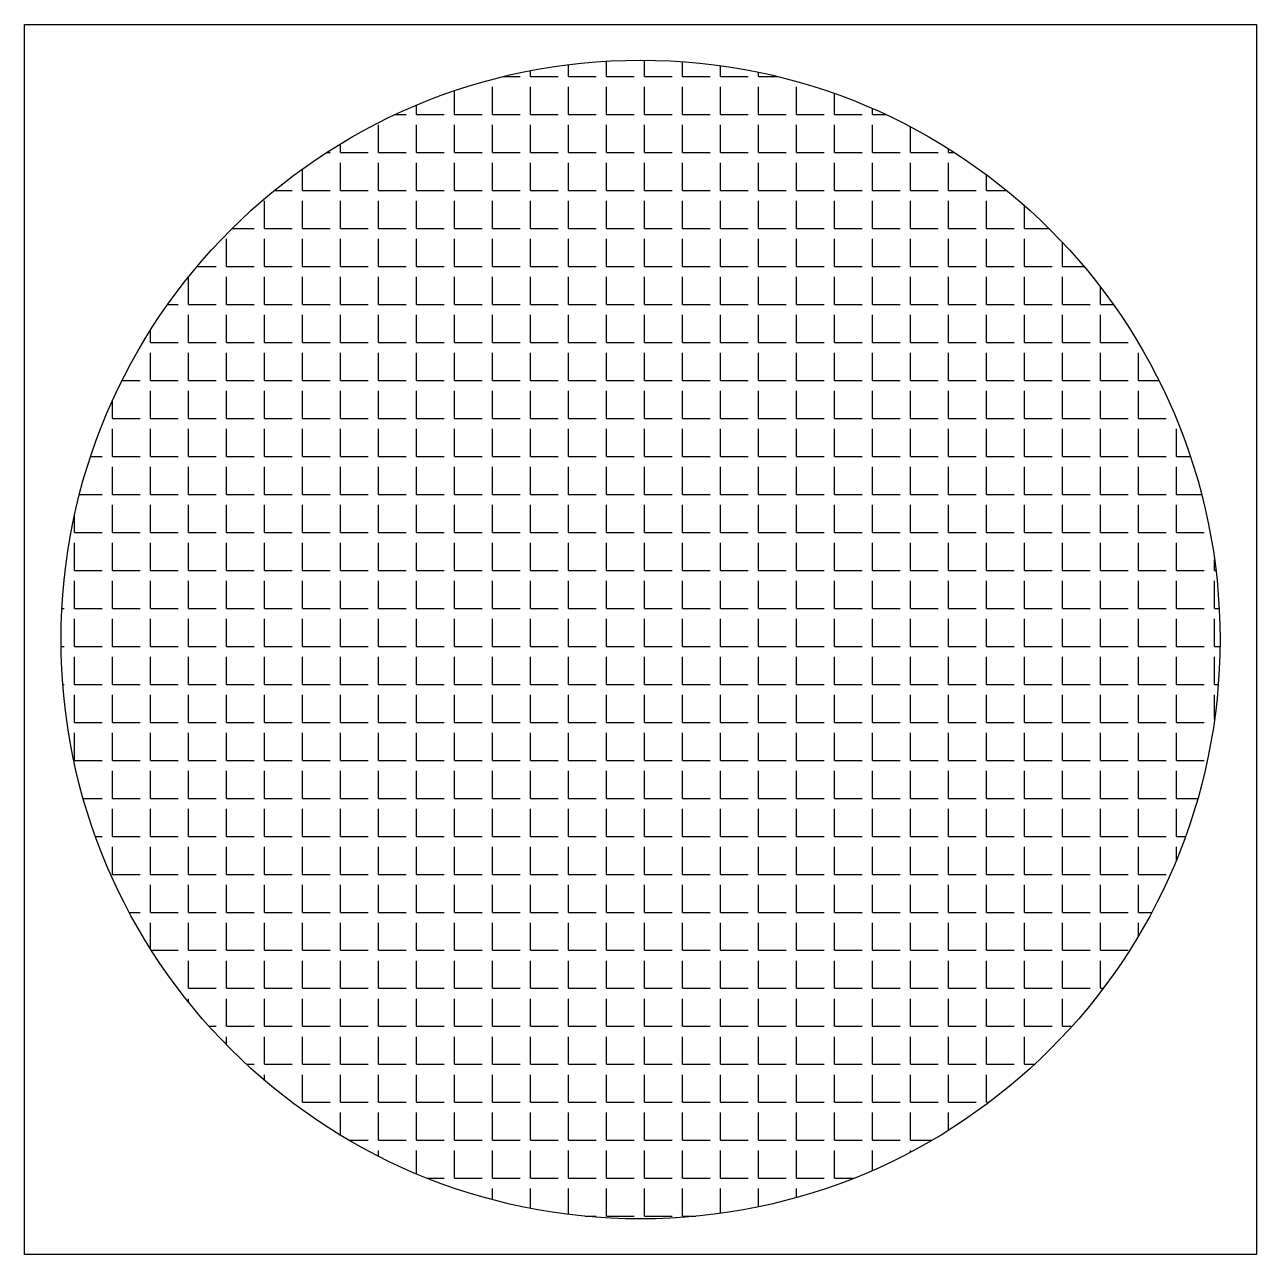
# Model space of a CAD drawing. Header units: millimetres. Extents: x 2590560 to 2590786, y 2700457 to 2700683.
import ezdxf

# ---------------------------------------------------------------- set-up
doc = ezdxf.new("R2010")
doc.units = ezdxf.units.MM
doc.layers.add('Eletrico', color=5, linetype='Continuous')

msp = doc.modelspace()

# ---------------------------------------------------------------- hatches: boundary and pattern name
at = {"layer": 'Eletrico'}
h = msp.add_hatch(dxfattribs=at)
h.set_pattern_fill('ANGLE', color=3)
h.set_pattern_definition([(0, (0, 0), (0, 6.985), [5.08, -1.905]), (90, (0, 0), (-6.985, 4e-16), [5.08, -1.905])])
h.paths.add_polyline_path([(2590566.37, 2700569.91, 1), (2590779.41, 2700569.91, 1)])

# ---------------------------------------------------------------- linework, layer by layer
at = {"layer": 'Eletrico', "color": 3}
msp.add_lwpolyline([(2590559.68, 2700682.96), (2590786.09, 2700682.96), (2590786.09, 2700456.87), (2590559.68, 2700456.87)], close=True, dxfattribs=at)
msp.add_circle((2590672.89, 2700569.91), 106.52, dxfattribs=at)

doc.saveas('drawing.dxf')
